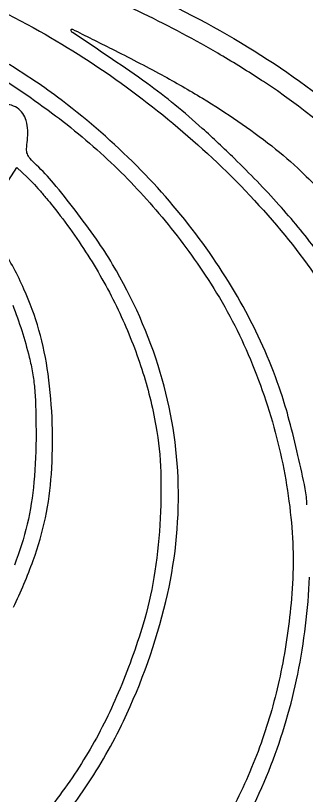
# Model space of a CAD drawing. Extents: x 118 to 879, y 65 to 960.
# Drawn here: x 628.8 to 723.9, y 255 to 509.8 of the extents above; entities that cross this region are included whole.
import ezdxf

# ---------------------------------------------------------------- set-up
doc = ezdxf.new("R2010")
doc.units = 0

msp = doc.modelspace()

# ---------------------------------------------------------------- linework, layer by layer
for points in [[(602.77689, 521.39766, -0.025835), (636.556991, 504.698682, -0.029869), (664.948882, 486.480711, -0.0283), (691.509608, 464.701908, -0.032402), (715.478789, 439.615868, -0.040963), (734.00827, 413.438627, -0.042321), (747.567079, 385.333976, -0.0387), (756.686057, 354.5, -0.010636), (758.273419, 346.197637, -0.023607), (759.047167, 339.804156, -0.015881), (759.371122, 331.996781, -0.002655), (759.437088, 317, -0.0085), (759.117689, 299.170881, -0.025598), (758.071988, 287.055381, -0.02971), (755.89338, 276.121923, -0.015021), (751.92733, 262.641075, -0.024164), (748.197661, 252.865566, -0.009836)], [(674.760044, 515.524302, -0.035199), (711.147918, 495.469821, -0.038013), (743.381123, 470.96248, -0.041828), (768.666667, 444.418973, -0.046087), (788.274138, 414.842325, -0.047059), (801.8114, 382.757473, -0.047319), (809.079234, 348.76636, -0.058656), (809.045257, 317.891002, -0.040102), (802.124271, 283.472828, -0.038747), (789.359165, 249.149342, -0.04318), (771.817969, 218.5, -0.027763), (763.002222, 207.179298, -0.011847), (750.042237, 193.009648, -0.011914), (736.100821, 179.150543, -0.021804), (724, 168.643673, -0.034794), (692.866546, 147.259492, -0.030087), (657.55155, 129.225793, -0.029102), (619.077508, 115.0162, -0.027534), (578.5, 105.062583, -0.026686), (550.739783, 101.372939, -0.018478), (519.087537, 100.048276, -0.018028), (486.335082, 101.069771, -0.02065), (455.203867, 104.461623, -0.035884), (410.187724, 114.60178, -0.032132)], [(575.153524, 516.277592, -0.01209), (596.678158, 505.581339, -0.015798), (615.784582, 494.718678, -0.021141), (639.251789, 478.977808, -0.029007), (658.834598, 462.779047, -0.030494), (675.644547, 445.118474, -0.027751), (690.75756, 425, -0.042983), (704.136399, 400.676314, -0.039037), (713.668785, 373.635977, -0.039562), (718.778068, 345.843315, -0.047577), (718.981017, 319.283464, -0.028283), (715.52014, 295.414477, -0.03365), (709.498424, 273.470163, -0.033337), (700.531061, 252.362942, -0.026882)], [(431.066303, 118.830234, 0.031155), (471.706323, 111.944351, 0.025884), (515.5, 109.586196, 0.021521), (552.304281, 111.095871, 0.028867), (585.352399, 115.812005, 0.02918), (617.355955, 124.250605, 0.022756), (651, 136.978016, 0.018521), (676.632298, 149.17698, 0.025995), (698.452305, 162.05613, 0.026668), (718.390546, 176.855144, 0.021126), (738.320473, 194.838024, 0.051171), (764.862358, 226.85246, 0.050741), (784.436508, 263.677587, 0.051534), (795.957314, 303.11942, 0.056447), (798.682395, 342.87551, 0.064129), (791.724415, 382.830027, 0.058674), (774.770721, 421.028261, 0.056205), (748.582405, 455.676765, 0.050112), (714.381613, 485.141438, 0.009432), (709.214283, 488.617295, 0.004774), (702.583974, 492.808683, 0.00474), (695.653577, 497.007378, 0.007043), (689.5, 500.539966, 0.018509), (664.219788, 513.382575, 0.014259)], [(723.99207, 349.916667, 0.049246), (723.452599, 355.214291, 0.006712), (721.092796, 366.108286, 0.008373), (718.250402, 377.550286, 0.015586), (715.505034, 386.703239, 0.043697), (704.046964, 413.072184, 0.03772), (687.679807, 438.458518, 0.036246), (666.953955, 462.064557, 0.03344), (642.5, 483.124311, 0.016062), (633.980067, 489.10426, 0.007316), (622.488811, 496.392741, 0.007237), (610.147738, 503.725538, 0.009899), (598.814992, 509.943989, 0.011635)], [(727.094239, 433.169655, 0.021855), (714.869104, 447.966361, 0.016704), (700.285995, 463.077265, 0.007798), (689.815985, 472.912971, 0.013931), (680.86494, 480.617786, 0.014323), (671.671404, 487.66803, 0.008828), (660.480548, 495.454778, -0.000417), (647.371817, 504.252489, -0.233066), (646.915431, 505.047893, -0.577957), (647.339396, 505.329096, -0.000539), (660.265377, 498.867885, -0.007486), (676.525035, 490.411464, -0.012678), (689.844777, 482.786628, -0.014393), (701.465415, 475.27157, -0.014893), (712.5, 467.18175, -0.025863), (722.172374, 458.798596, -0.009102), (735.179901, 445.826512, -0.008903)], [(635.761081, 237.042513, 0.031343), (651.763705, 257.830231, 0.037271), (664.039914, 279.326519, 0.051837), (677.875844, 318.340998, 0.065358), (681.951852, 356.400929, 0.067576), (676.058876, 393.200494, 0.060989), (660.482589, 428.500001, 0.018474), (655.167435, 436.713809, 0.010759), (648.224902, 446.179973, 0.010638), (641.157252, 454.999193, 0.027498), (635.589761, 460.953398, -0.018794), (633.475756, 463.136827, -0.094974), (632.604263, 464.583206, -0.099731), (632.350692, 466.215679, -0.021798), (632.602768, 469.063174, 0.097282), (632.205932, 475.448514, 0.183226), (629.253203, 479.598072, 0.177055), (624.201475, 480.831271, 0.090419)], [(624.501211, 452.895795), (629.215549, 460.183416), (632.6953, 456.841708, -0.014748), (634.36079, 455.145084, -0.005828), (636.553719, 452.719127, -0.005762), (638.863212, 450.042022, -0.007181), (640.943885, 447.5, -0.027638), (653.079187, 430.36802, -0.030541), (662.813545, 412.548432, -0.03158), (670.029055, 394.259173, -0.034432), (674.639707, 375.723557, -0.035657), (676.205871, 360.671338, -0.0242), (675.930048, 343.434145, -0.024083), (673.978142, 326.164447, -0.033447), (670.466295, 311, -0.026471), (662.337974, 288.549358, -0.034187), (652.439291, 268.997063, -0.033622), (639.82531, 250.724973, -0.024335)], [(628.082222, 316.5, 0.023702), (634.514592, 331.804822, 0.035661), (638.502167, 345.714854, 0.035785), (640.464074, 360.014404, 0.024089), (640.738434, 376.5, 0.025846), (639.385896, 392.717376, 0.035629), (636.39551, 407.019532, 0.036711), (631.493391, 420.418348, 0.030138), (624.395565, 433.907321, -0.0092)], [(627.800456, 415.170902, -0.01739), (630.765699, 406.875409, -0.016262), (633.220742, 398.207395, -0.017742), (634.312221, 393.035833, -0.020719), (634.968214, 388.060349, -0.0159), (635.314421, 382.083398, -0.005607), (635.441871, 373.5, -0.022902), (634.759028, 357.314632, -0.036211), (632.542349, 343.609355, -0.035931), (628.356016, 330.292008, -0.022119)], [(698.388107, 236.66469, 0.04257), (712.239095, 264.81379, 0.042979), (721.024538, 294.659137, 0.03971), (724.88066, 326.373316)]]:
    msp.add_lwpolyline(points, format="xyb")

doc.saveas('drawing.dxf')
